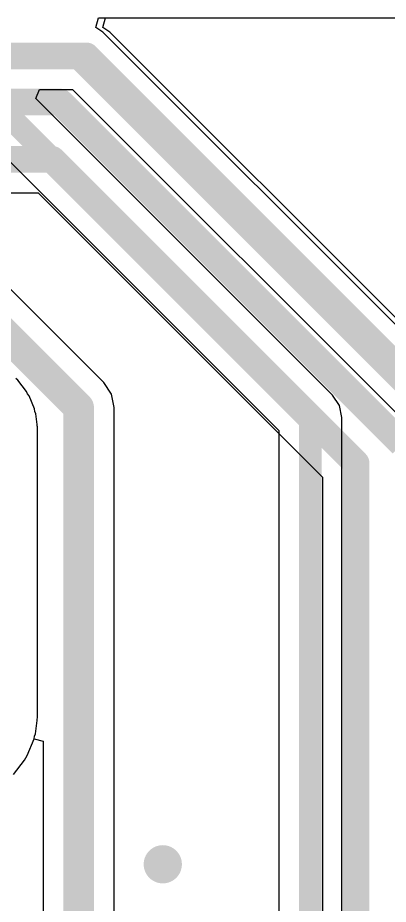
# Model space of a CAD drawing. Header units: millimetres. Extents: x 1 to 2.97, y 1.12 to 2.49.
# Drawn here: x 2.2875 to 2.4783, y 1.5542 to 2.0108 of the extents above; entities that cross this region are included whole.
import ezdxf

# ---------------------------------------------------------------- set-up
doc = ezdxf.new("R2010")
doc.units = ezdxf.units.MM
doc.header["$MEASUREMENT"] = 0
for name, color, linetype in [('BottomLayer', 5, 'Continuous'), ('MultiLayer', 9, 'Continuous'), ('TopLayer', 1, 'Continuous'), ('ViaHoleLayer', 16, 'Continuous')]:
    doc.layers.add(name, color=color, linetype=linetype)

msp = doc.modelspace()

# ---------------------------------------------------------------- linework, layer by layer
at = {"layer": 'BottomLayer'}
for p, q in [((2.32765, 2.00583), (2.32917, 2.01083)), ((2.32917, 2.01083), (2.9685, 2.01083)), ((2.3314, 2.00332), (2.32765, 2.00583)), ((2.52146, 1.81326), (2.3314, 2.00332)), ((2.07108, 1.92065), (2.2981, 1.92065)), ((2.2981, 1.92065), (2.44451, 1.77425)), ((2.33178, 1.82293), (2.27155, 1.88316)), ((2.33573, 1.81701), (2.33178, 1.82293)), ((2.33712, 1.81004), (2.33573, 1.81701)), ((2.33712, 1.42028), (2.33712, 1.81004)), ((2.33712, 1.81004), (2.33712, 1.81004)), ((2.44451, 1.77425), (2.44451, 1.53335)), ((2.29234, 1.63079), (2.29591, 1.63941)), ((2.29591, 1.63941), (2.30067, 1.63822)), ((2.30067, 1.63822), (2.30067, 1.42782)), ((2.2916, 1.62968), (2.29234, 1.63079)), ((2.28533, 1.62108), (2.29101, 1.62848)), ((2.29101, 1.62848), (2.2916, 1.62968))]:
    msp.add_line(p, q, dxfattribs=at)
for points, const_width in [([(2.02362, 1.99114), (2.31923, 1.99114)], 0.01378), ([(2.31923, 1.99114), (2.50929, 1.80108)], 0.01378), ([(2.03528, 1.96736), (2.30938, 1.96736)], 0.01378), ([(2.30938, 1.96736), (2.48551, 1.79123)], 0.01378), ([(2.06114, 1.93787), (2.30524, 1.93787)], 0.01378), ([(2.30524, 1.93787), (2.46173, 1.78138)], 0.01378), ([(2.25866, 1.87028), (2.3189, 1.81004)], 0.01575), ([(2.3189, 1.42028), (2.3189, 1.81004)], 0.01575), ([(2.46173, 1.53335), (2.46173, 1.78138)], 0.01378)]:
    msp.add_lwpolyline(points, dxfattribs=dict(at, const_width=const_width))
for points, const_width in [([(2.31578, 1.99114, 1), (2.32267, 1.99114, 1)], 0.00689), ([(2.31578, 1.99114, 1), (2.32267, 1.99114, 1)], 0.00689), ([(2.30593, 1.96736, 1), (2.31282, 1.96736, 1)], 0.00689), ([(2.30593, 1.96736, 1), (2.31282, 1.96736, 1)], 0.00689), ([(2.30179, 1.93787, 1), (2.30868, 1.93787, 1)], 0.00689), ([(2.30179, 1.93787, 1), (2.30868, 1.93787, 1)], 0.00689), ([(2.31496, 1.81004, 1), (2.32283, 1.81004, 1)], 0.00787), ([(2.31496, 1.81004, 1), (2.32283, 1.81004, 1)], 0.00787), ([(2.45828, 1.78138, 1), (2.46517, 1.78138, 1)], 0.00689), ([(2.45828, 1.78138, 1), (2.46517, 1.78138, 1)], 0.00689), ([(2.35728, 1.5748, 1), (2.36713, 1.5748, 1)], 0.00984)]:
    msp.add_lwpolyline(points, format="xyb", close=True, dxfattribs=dict(at, const_width=const_width))
at = {"layer": 'MultiLayer', "const_width": 0.00984}
msp.add_lwpolyline([(2.35728, 1.5748, 1), (2.36713, 1.5748, 1)], format="xyb", close=True, dxfattribs=at)
at = {"layer": 'TopLayer'}
for p, q in [((2.33126, 2.00583), (2.33277, 2.01083)), ((2.33277, 2.01083), (2.9685, 2.01083)), ((2.33501, 2.00332), (2.33126, 2.00583)), ((2.52005, 1.81828), (2.33501, 2.00332)), ((2.29674, 1.9693), (2.29866, 1.97392)), ((2.29866, 1.97392), (2.3157, 1.97392)), ((2.3157, 1.97392), (2.49065, 1.79897)), ((2.44966, 1.81639), (2.29674, 1.9693)), ((2.26887, 1.9513), (2.42197, 1.7982)), ((2.28759, 1.82409), (2.28658, 1.82497)), ((2.292, 1.81833), (2.28759, 1.82409)), ((2.29259, 1.81714), (2.292, 1.81833)), ((2.29334, 1.81603), (2.29259, 1.81714)), ((2.29611, 1.80932), (2.29334, 1.81603)), ((2.45317, 1.81113), (2.44966, 1.81639)), ((2.29637, 1.80802), (2.29611, 1.80932)), ((2.45441, 1.80492), (2.45317, 1.81113)), ((2.2968, 1.80675), (2.29637, 1.80802)), ((2.29751, 1.80137), (2.2968, 1.80675)), ((2.45441, 1.23882), (2.45441, 1.80492)), ((2.29747, 1.80069), (2.29751, 1.80137)), ((2.2976, 1.80003), (2.29747, 1.80069)), ((2.2976, 1.65024), (2.2976, 1.80003)), ((2.42197, 1.7982), (2.42197, 1.23882)), ((2.2966, 1.64198), (2.29751, 1.64891)), ((2.29747, 1.64958), (2.2976, 1.65024)), ((2.29751, 1.64891), (2.29747, 1.64958)), ((2.29234, 1.63079), (2.29591, 1.63941)), ((2.29591, 1.63941), (2.29617, 1.64072)), ((2.29617, 1.64072), (2.2966, 1.64198)), ((2.2916, 1.62968), (2.29234, 1.63079)), ((2.28533, 1.62108), (2.29101, 1.62848)), ((2.29101, 1.62848), (2.2916, 1.62968))]:
    msp.add_line(p, q, dxfattribs=at)
for points, const_width in [([(1.90043, 1.99114), (2.32283, 1.99114)], 0.01378), ([(2.32283, 1.99114), (2.50787, 1.8061)], 0.01378), ([(2.27559, 1.96752), (2.43819, 1.80492)], 0.01181), ([(2.43819, 1.20276), (2.43819, 1.80492)], 0.01181)]:
    msp.add_lwpolyline(points, dxfattribs=dict(at, const_width=const_width))
for points, const_width in [([(2.31939, 1.99114, 1), (2.32628, 1.99114, 1)], 0.00689), ([(2.31939, 1.99114, 1), (2.32628, 1.99114, 1)], 0.00689), ([(2.43524, 1.80492, 1), (2.44114, 1.80492, 1)], 0.00591), ([(2.43524, 1.80492, 1), (2.44114, 1.80492, 1)], 0.00591), ([(2.35728, 1.5748, 1), (2.36713, 1.5748, 1)], 0.00984)]:
    msp.add_lwpolyline(points, format="xyb", close=True, dxfattribs=dict(at, const_width=const_width))
at = {"layer": 'ViaHoleLayer', "const_width": 0.00591}
msp.add_lwpolyline([(2.35925, 1.5748, 1), (2.36516, 1.5748, 1)], format="xyb", close=True, dxfattribs=at)

doc.saveas('drawing.dxf')
